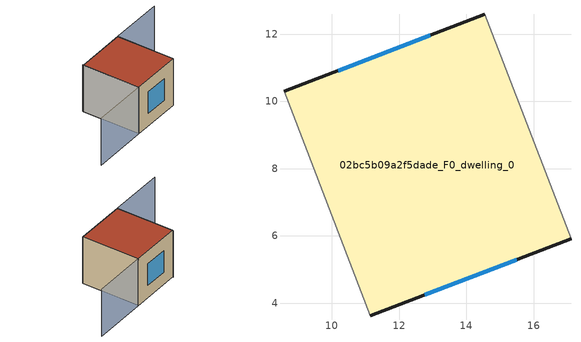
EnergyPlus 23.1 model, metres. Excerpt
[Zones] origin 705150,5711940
02bc5b09a2f5dade_F0_dwelling_0
 floor ground (EU_floor_Construction): 17.11,5.91 14.54,12.58 8.58,10.29 11.15,3.63 z0
 wall outside (EU_wall_Construction): 8.58,10.29 14.54,12.58 / 17.11,5.91 11.15,3.63 z0:6
 wall adiabatic (EU_wall_Construction): 14.54,12.58 17.11,5.91 / 11.15,3.63 8.58,10.29 z0:6
 window (EU_Window_Construction): 10.19,10.91 12.93,11.96 / 15.5,5.29 12.76,4.24 z1.62:4.38
 roof outside (EU_roof_Construction): 14.54,12.58 17.11,5.91 11.15,3.63 8.58,10.29 z6
shading: 8.56,10.35 11.15,3.63 / 11.15,3.63 4.63,1.12 / 17.11,5.91 14.54,12.58 / 14.54,12.58 20.89,15.03 z0:6
[Building]
EU S2 Campaign: North Axis=0; Terrain=City; Solar Distribution=FullExterior
[Site:Location]
London: Latitude=51.5; Longitude=-0.5; Time Zone=0; Elevation=25
[SizingPeriod:WeatherFileDays]
AnnualSizingPeriod: Begin Month=1; Begin Day of Month=1; End Month=12; End Day of Month=31; Day of Week for Start Day=Monday; Use Weather File Daylight Saving Period=No; Use Weather File Rain and Snow Indicators=No
[MATERIAL]
EU_InternalMass_Material: Roughness=MediumRough; Thickness=0.1; Conductivity=1; Density=1800; Specific Heat=900; Thermal Absorptance=0.9; Solar Absorptance=0.7; Visible Absorptance=0.7
[MATERIAL:NOMASS] Roughness=MediumRough; Thermal Absorptance=0.9; Solar Absorptance=0.7; Visible Absorptance=0.7
Name | Thermal Resistance
EU_wall_NoMass | 0.727863
EU_roof_NoMass | 0.773354
EU_floor_NoMass | 1.79329
[WINDOWMATERIAL:SIMPLEGLAZINGSYSTEM]
EU_Window_SimpleGlazing: UFactor=2.58614; Solar Heat Gain Coefficient=0.76; Visible Transmittance=0.76
[CONSTRUCTION]
EU_wall_Construction: EU_wall_NoMass
EU_roof_Construction: EU_roof_NoMass
EU_floor_Construction: EU_floor_NoMass
EU_InternalMass_Construction: EU_InternalMass_Material
EU_Window_Construction: EU_Window_SimpleGlazing
[ZONE]
02bc5b09a2f5dade_F0_dwelling_0: Type=1; Multiplier=1; Ceiling Height=autocalculate; Volume=274.04; Floor Area=autocalculate; Part of Total Floor Area=Yes
[INTERNALMASS]
02bc5b09a2f5dade_F0_dwelling_0_EU_InternalMass: Construction=EU_InternalMass_Construction; Zone or ZoneList=02bc5b09a2f5dade_F0_dwelling_0; Surface Area=45.6731
[OTHEREQUIPMENT]
EU_Step8_InternalGain_02bc5b09a2f5dade_F0_dwelling_0_f000: Fuel Type=Electricity; Zone or ZoneList or Space or SpaceList=02bc5b09a2f5dade_F0_dwelling_0; Schedule=EU_Step8_GainSchedule_02bc5b09a2f5dade_F0_dwelling_0_f000; Design Level Calculation Method=Watts/Area; Power per Zone Floor Area=1; Fraction Latent=0; Fraction Radiant=0; Fraction Lost=0; Carbon Dioxide Generation Rate=0; EndUse Subcategory=EU_Step8_InternalGains
[ZONEVENTILATION:DESIGNFLOWRATE]
EU_ConstantAir_02bc5b09a2f5dade_F0_dwelling_0: Zone or ZoneList or Space or SpaceList=02bc5b09a2f5dade_F0_dwelling_0; Schedule=EU_AlwaysOn; Design Flow Rate Calculation Method=AirChanges/Hour; Air Changes per Hour=0.484901; Ventilation Type=Natural; Fan Pressure Rise=0; Fan Total Efficiency=1; Constant Term Coefficient=1; Temperature Term Coefficient=0; Velocity Term Coefficient=0; Velocity Squared Term Coefficient=0; Minimum Indoor Temperature=-100; Maximum Indoor Temperature=100; Delta Temperature=-100; Minimum Outdoor Temperature=-100; Maximum Outdoor Temperature=100; Maximum Wind Speed=40
[HVACTEMPLATE:THERMOSTAT]
EU_HeatOnly_02bc5b09a2f5dade_F0_dwelling_0: Constant Heating Setpoint=20; Constant Cooling Setpoint=50
[HVACTEMPLATE:ZONE:IDEALLOADSAIRSYSTEM]
02bc5b09a2f5dade_F0_dwelling_0: Template Thermostat=EU_HeatOnly_02bc5b09a2f5dade_F0_dwelling_0; System Availability Schedule=EU_AlwaysOn; Maximum Heating Supply Air Temperature=50; Minimum Cooling Supply Air Temperature=13; Maximum Heating Supply Air Humidity Ratio=0.0156; Minimum Cooling Supply Air Humidity Ratio=0.0077; Heating Limit=NoLimit; Cooling Limit=NoLimit; Heating Availability Schedule=EU_AlwaysOn; Cooling Availability Schedule=EU_CoolingOff; Dehumidification Control Type=ConstantSensibleHeatRatio; Cooling Sensible Heat Ratio=0.7; Dehumidification Setpoint=60; Humidification Control Type=None; Humidification Setpoint=30; Outdoor Air Method=None; Outdoor Air Flow Rate per Person=0.00944; Outdoor Air Flow Rate per Zone Floor Area=0; Outdoor Air Flow Rate per Zone=0; Demand Controlled Ventilation Type=None; Outdoor Air Economizer Type=NoEconomizer; Heat Recovery Type=None; Sensible Heat Recovery Effectiveness=0.7; Latent Heat Recovery Effectiveness=0.65
[SIZING:ZONE]
02bc5b09a2f5dade_F0_dwelling_0: Zone Cooling Design Supply Air Temperature Input Method=SupplyAirTemperature; Zone Cooling Design Supply Air Temperature=13; Zone Heating Design Supply Air Temperature Input Method=SupplyAirTemperature; Zone Heating Design Supply Air Temperature=50; Zone Cooling Design Supply Air Humidity Ratio=0.008; Zone Heating Design Supply Air Humidity Ratio=0.008; Cooling Design Air Flow Method=DesignDay; Cooling Design Air Flow Rate=0; Cooling Minimum Air Flow per Zone Floor Area=0.000762; Cooling Minimum Air Flow=0; Cooling Minimum Air Flow Fraction=0.2; Heating Design Air Flow Method=DesignDay; Heating Design Air Flow Rate=0; Heating Maximum Air Flow per Zone Floor Area=0.002032; Heating Maximum Air Flow=0.141576; Heating Maximum Air Flow Fraction=0.3; Account for Dedicated Outdoor Air System=No; Dedicated Outdoor Air System Control Strategy=NeutralSupplyAir; Dedicated Outdoor Air Low Setpoint Temperature for Design=autosize; Dedicated Outdoor Air High Setpoint Temperature for Design=autosize; Zone Load Sizing Method=Sensible Load Only No Latent Load; Zone Latent Cooling Design Supply Air Humidity Ratio Input Method=HumidityRatioDifference; Zone Cooling Design Supply Air Humidity Ratio Difference=0.005; Zone Latent Heating Design Supply Air Humidity Ratio Input Method=HumidityRatioDifference; Zone Humidification Design Supply Air Humidity Ratio Difference=0.005
[SCHEDULE:CONSTANT]
Name | Hourly Value
EU_AlwaysOn | 1
EU_CoolingOff | 0
[SCHEDULE:FILE]
EU_Step8_GainSchedule_02bc5b09a2f5dade_F0_dwelling_0_f000: File=../../schedules/02bc5b09a2f5dade/02bc5b09a2f5dade_F0_dwelling_0_f000_gain.csv; Column Number=1; Rows to Skip at Top=0; Number of Hours of Data=8760; Column Separator=Comma; Interpolate to Timestep=No; Minutes per Item=60; Adjust Schedule for Daylight Savings=Yes
